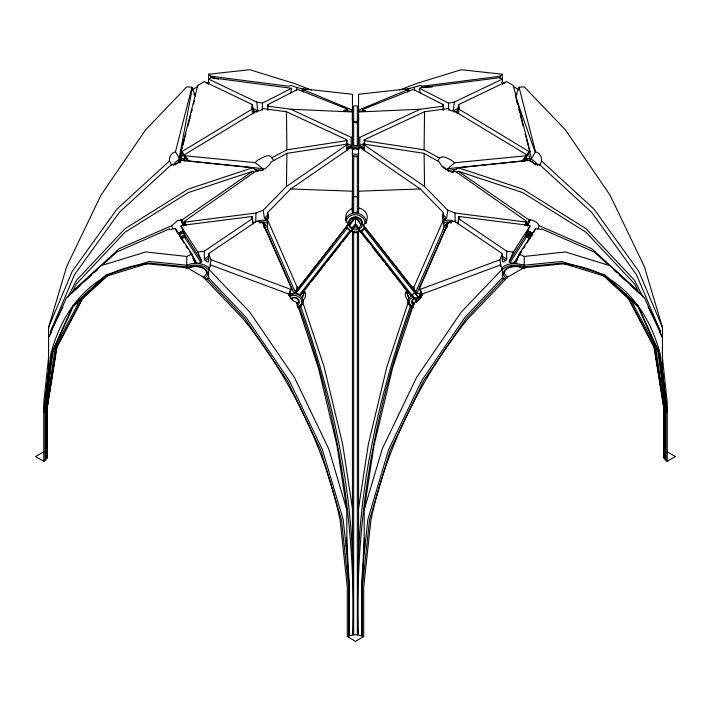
<?xml version="1.0" encoding="UTF-8"?>
<svg xmlns="http://www.w3.org/2000/svg" width="711" height="711" viewBox="0 0 711 711"><rect width="100%" height="100%" fill="white"/><g stroke="black" fill="none" stroke-linecap="round" stroke-linejoin="round"><path stroke-width="1.07" d="M442.571 218.739L443.468 212.696L420.237 188.966L358.548 191.197L358.548 212.154L353.669 212.491L352.452 212.367L352.212 210.101L352.452 191.197L290.763 188.966L267.532 212.696L268.429 218.739M296.487 303.73A3.617 2.986 20.3 0 0 297.856 302.833L297.891 302.788M443.442 109.823L443.495 104.775L413.882 89.666L412.318 89.746L362.539 109.521L362.903 111.547M443.406 229.075L444.757 229.929L416.148 295.074L415.571 292.479L443.406 229.075C445.157 223.432 441.113 218.01 443.468 212.696M526.584 155.718L454.72 162.748L450.561 159.708L445.717 157.433A10.869 5.635 40 0 0 440.145 157.638L439.762 158.1L424.103 149.825L424.547 111.725L447.788 108.632L450.952 110.658L455.022 111.431L526.522 154.696L526.584 155.718L522.318 160.962L447.734 168.685L448.481 171.529M286.453 186.469L286.897 153.354L346.337 144.226L346.861 144.822L286.453 186.469L263.212 210.207L255.978 213.033L184.478 222.116L184.416 221.325L256.28 170.88L261.444 170.498L265.283 168.418A10.869 4.835 -37.8 0 0 270.855 162.677L271.238 161.904L286.897 153.354M526.549 236.959L525.971 235.297L530.015 226.018L528.975 225.387L458.897 216.491L459.288 217.513L458.648 218.677L506.694 251.187L506.694 259.115L505.717 260.537L503.13 262.03L502.375 261.612L502.375 253.676L454.329 221.174L448.508 222.49L419.472 288.604L421.179 293.892L415.642 292.745L410.398 295.216L358.548 228.889L358.548 552.331L357.731 585.571L357.731 634.825L363.703 636.549L363.703 587.33L370.849 520.55A293.545 169.476 -60 0 1 467.554 319.177L507.734 277.05L523.216 268.109L524.087 268.607L525.847 267.567L563.396 263.843A293.545 169.476 -60 0 1 660.101 353.545L667.247 412.078M499.904 259.817L502.375 253.676M255.969 213.042L255.72 222.214L252.449 222.659M262.492 103.104L256.671 102.073L208.625 79.099L211.096 77.686L291.528 88.297L262.492 103.104L262.19 110.276M262.483 223.041L262.492 222.49L256.671 221.174L208.625 253.676L208.625 261.612L207.87 262.03L205.283 260.537L204.306 259.115L204.306 251.187L252.352 218.677L251.712 217.513L252.103 216.491L252.832 223.423M419.472 88.297L448.508 103.104L454.329 102.073L502.375 79.099L499.904 77.677L420.325 87.835L419.472 88.297L420.29 93.061M358.708 117.093L358.548 121.11L357.331 122.194L353.669 122.256L352.452 121.11L352.3 117.208M499.984 78.29L500.144 76.068L502.375 74.228L502.375 84.058M264.732 225.031L263.879 226.862M358.548 552.331C362.468 468.345 382.358 385.646 410.309 306.565C409.98 300.869 401.724 296.007 407.065 290.444M364.379 537.996L361.632 586.282L361.632 635.51M364.69 544.982L361.846 586.557L361.846 635.803M458.897 216.491L458.168 223.423M537.587 165.725A8.55 5.857 30.2 0 0 530.024 158.917L526.549 158.606L525.971 158.02L530.015 151.159L513.209 85.364L506.694 81.587L458.648 104.561L459.288 107.423L458.399 113.68M500.029 265.798L500.073 265.114L422.023 294.141C421.303 297.998 418.104 301.482 414.237 302.397L392.534 368.191L373.968 445.69L364.192 509.68L364.192 553.682L367.845 519.528L388.668 449.459L421.792 380.483L464.967 317.31L502.481 277.708L505.121 279.556A14.638 8.452 0 0 1 502.793 277.805M211.087 259.879L208.625 253.676M407.741 302.166L408.612 298.433L412.798 294.647M48.668 356.629L43.753 402.604L43.753 461.306L45.051 460.559L45.051 410.985L52.214 351.554L73.037 305.526L106.161 274.801L149.328 261.479L186.842 265.194L186.566 266.829L185.153 267.567L147.604 263.843A293.545 169.476 60 0 0 50.899 353.545L43.753 412.078M48.677 369.418L45.051 406.941M45.397 400.435L48.561 371.453M415.571 292.479L412.318 287.297L363.277 225.031C366.494 222.996 367.942 218.855 366.983 215.211A10.798 10.043 -7.1 0 0 359.393 208.127L358.788 208.047M45.051 411.331L52.187 352.798L72.931 306.965L105.912 276.366L148.901 263.097L186.566 266.829M442.935 110.329L443.468 106.135L442.509 105.788L443.495 104.775M458.231 110.223L454.24 112.151L453.227 110.729L454.329 102.073M458.648 104.561L457.084 113.493M46.748 408.603L47.05 406.434M47.344 404.266L47.637 402.097M47.939 399.929L48.384 396.676M48.677 394.507L48.97 392.339M443.86 219.921L446.588 218.259L447.788 210.207L424.547 186.469L364.139 144.822L364.663 144.226L424.103 153.354L439.318 161.984A10.798 4.799 37.8 0 0 445.975 169.609L450.863 171.831L455.787 171.627L526.584 221.325L525.34 224.783M457.857 223.956L458.648 218.677M358.548 508.329L368.334 444.339L386.891 366.849L408.576 301.233M48.561 381.487L53.334 350.585L80.023 300.015M46.97 408.932L56.302 348.506L83.391 297.18M296.274 90.528L296.763 87.497L290.541 85.391L288.977 86.262L210.927 76.237L208.625 74.228L208.625 84.058M352.452 231.51L355.536 232.497L358.415 231.759L358.548 230.906M47.326 405.208L47.673 403.039M48.019 400.88L48.366 398.72M48.721 396.56L49.068 394.401M49.415 392.241L54.116 363.072M54.463 360.912L54.809 358.753M55.165 356.593L55.511 354.434M55.858 352.274L56.205 350.114M47.148 408.398L57.076 346.826M347.439 110.996L347.723 109.236L298.682 89.746L297.118 89.666L267.505 104.775L267.558 109.823M357.109 227.6L355.5 225.529L353.554 228.027L351.741 228.418L349.652 225.147L352.932 218.961L355.58 216.891A7.146 6.497 9.1 0 1 361.961 226.391A7.146 6.497 9.1 0 1 350.025 227.369A7.146 6.497 9.1 0 1 353.776 217.042L355.624 216.891L357.215 217.753A5.91 5.377 9.1 0 1 361.304 224.498L359.064 228.169L357.606 227.964L355.5 225.556L355.5 216.748M302.068 91.115L302.424 88.955L305.712 89.106L352.452 94.27L352.452 144.813L353.669 145.577L357.331 145.577L358.548 144.813L358.548 94.27L405.306 89.053L408.576 88.955L408.932 91.115M290.71 93.061L291.528 88.297M178.31 162.757L192.29 88.128M197.827 85.347L204.306 81.587L252.352 104.561L253.916 113.493M195.641 262.866L195.525 263.417L191.419 263.728L186.842 265.194M501.726 268.003A15.873 9.163 0 0 1 511.369 263.728L515.475 263.417L515.724 262.208M517.253 260.039L515.475 262.812L513.84 263.452L510.125 262.546L509.272 261.31L526.549 234.248M254.298 169.414L263.043 170.32L262.901 168.649L188.682 160.962L184.416 155.718L184.478 154.696L255.969 111.431L260.048 110.658L263.212 108.632L286.453 111.725L346.861 139.836L346.861 150.901M291.51 299.58L291.528 299.509A3.617 2.986 20.3 0 1 296.016 298.069A3.617 2.986 20.3 0 1 298.265 302.157L297.856 302.833M539.169 165.352C543.888 161.237 541.284 153.141 535.534 151.799L519.066 87.204L524.256 86.866L565.369 129.82L610.074 195.232L644.37 266.652L662.439 327.451L662.439 378.19M182.834 158.589L179.492 158.571L175.466 151.799L191.934 87.204L186.744 86.866L145.631 129.82L100.926 195.232L66.63 266.652L48.561 327.451L48.561 378.19M188.682 160.962C188.619 162.686 187.482 158.286 186.14 158.189L184.451 159.22L184.496 160.091L185.029 158.02L180.985 151.159L197.791 85.364M182.238 147.826L178.408 162.757L181.696 151.132M182.807 145.711L184.451 139.258M185.02 137.143L185.838 133.899M187.784 126.425L190.815 114.631M191.375 112.498L192.201 109.272M193.588 103.922L194.414 100.704M180.096 162.926L182.514 153.558M183.9 160.748L184.993 156.491M352.212 114.889L352.452 113.964M179.874 162.89L182.336 153.487L180.141 161.984M209.985 266.074L211.096 259.746L290.675 289.341L291.528 288.604L262.492 222.49M291.528 288.604L289.821 293.892L290.648 294.016C291.794 292.843 295.412 294.114 295.376 291.99L348.461 224.098L345.919 220.126L345.99 215.015A10.869 10.114 7.1 0 1 351.136 209.034L352.212 208.652M295.972 291.11L297.118 287.146L267.505 219.699L268.491 216.011L267.532 212.696M303.313 92.066L303.935 89.95L305.712 89.106M364.192 509.68L382.26 448.881L416.557 377.461L461.261 312.049L502.375 269.096L500.073 265.114M298.647 307.667L300.691 306.565L302.424 301.233L305.17 297.678L305.623 293.465L303.935 290.444L352.452 228.889L352.452 552.331L353.269 585.571L353.269 634.825L347.297 636.549L347.297 587.33L340.151 520.55A293.545 169.476 60 0 0 243.446 319.177L203.266 277.05L187.784 268.109L186.913 268.607L185.153 267.567M252.103 216.491L182.025 225.387L180.985 226.018L185.029 235.297L184.451 236.959L180.976 238.558M415.046 302.69L413.251 302.593C374.253 408.629 354.762 521.678 358.246 634.701M288.577 295.074L290.675 289.341M302.104 298.033L304.592 291.288M302.184 298.149L304.681 291.394M300.46 306.814L301.882 302.966M288.817 294.558L288.977 294.141L210.927 265.114L208.625 269.096L208.625 277.654L205.897 279.547A14.638 8.452 0 0 0 208.207 277.805M515.475 96.42L519.066 87.204M405.288 89.106L407.065 89.95L407.687 92.066M252.352 104.561L251.712 107.423L252.601 113.68M178.603 234.115L179.225 232.595L183.34 231.137M607.061 263.763L594.023 251.872L541.613 228.862L541.027 229.493L535.534 228.613L519.066 254.147L515.475 262.812L511.369 263.728M524.914 225.316L526.584 221.325M48.561 327.451L72.166 271.442L116.977 209.105L169.387 161.033C168.934 157.033 171.413 152.767 175.466 151.799M50.899 332.908L50.899 330.704L74.504 274.695L119.315 212.358L171.653 164.454L174.888 164.348L181.865 160.419L252.663 167.752L257.897 171.671M530.015 226.018L513.209 252.103L509.272 261.31M527.482 225.849L530.024 219.912M527.598 225.84L530.139 219.912M526.247 236.168L526.024 236.692L530.024 238.558M533.881 232.408L535.534 228.613M415.028 291.11L413.882 287.146L443.495 219.699M358.548 229.058L360.166 231.475L361.455 231.199L415.304 299.527L418.495 297.66L416.753 295.456L418.93 297.251L421.241 291.99M421.179 293.892L418.93 297.251M525.385 234.586C527.58 235.137 529.34 233.341 531.508 235.768M538.031 228.533C541.658 224.018 533.25 219.379 529.135 219.966L458.337 171.28L456.755 172.275M50.899 330.704L62.915 307.001M67.927 297.127L76.441 280.338L124.958 228.72L188.175 189.117L252.663 167.752M71.438 293.741L76.441 283.867L124.958 232.248L188.175 192.645L252.663 171.28L254.271 172.293M57.253 345.742L58.249 343.786M526.042 225.698L529.135 219.966M361.455 231.199L364.761 227.449L363.277 225.031M51.636 331.655L48.561 337.485L66.63 297.554L100.926 265.736L145.631 251.943L186.744 256.458L191.934 254.147L195.525 262.812L197.16 263.452L200.875 262.546L201.728 261.31L197.791 252.103L180.985 226.018M73.473 291.457L74.504 289.51L119.315 248.61L171.653 225.734L177.83 220.392L181.865 219.966L252.663 171.28M297.385 307.641L299.42 306.601L301.464 304.166A7.314 6.026 20.3 0 0 301.073 299.429C298.922 295.687 293.634 294.087 289.892 296.363L291.146 293.999C296.487 292.301 303.401 296.229 303.259 302.166M523.758 159.593L526.522 154.696M208.625 82.787L207.07 83.605M525.847 267.567L524.434 266.829L524.158 265.194L524.256 256.458L519.066 254.147M535.534 151.799L531.508 158.571L529.882 158.9L528.495 153.54M346.337 145.071L346.861 139.836M530.015 151.159L528.975 151.514L522.629 161.53L522.318 160.962M510.125 262.546L528.273 234.283L531.472 236.016L529.864 235.154L529.144 236.274L530.797 236.87L529.055 236.239A3.617 1.324 23.2 0 1 526.984 234.843M513.84 263.452L521.563 251.445M523.34 248.672L525.118 245.899M526.895 243.126L529.277 239.429M522.221 161.397L523.056 160.108A8.55 5.857 30.2 0 1 527.953 158.553L526.131 160.348L522.221 161.397L523.589 161.61M513.866 263.443L519.27 255.107M295.376 291.99L348.461 224.098M458.897 109.103L528.975 151.514M452.729 172.657L454.311 170.293L458.337 167.752L529.135 160.419L536.112 164.348L539.347 164.454L591.685 212.358L636.496 274.695L660.101 330.704L660.101 332.908M342.755 241.731L352.452 229.111M514.044 263.381L517.768 257.915M303.935 290.444L300.602 295.216L295.358 292.745M412.353 307.667L410.389 306.672L410.985 305.819L413.615 307.641M413.251 302.593L414.424 304.237M346.861 147.941L347.501 148.27L351.181 145.444L351.181 137.347L290.763 109.236L267.532 106.135L268.065 110.329M46.97 454.978L47.148 455.511M45.051 460.23L46.97 458.151L46.97 406.852M665.949 460.23L664.03 458.151L664.252 407.127M178.043 234.221L179.225 232.595M518.71 255.009L521.332 251.436M353.554 228.027L355.5 225.529M437.798 160.695L439.762 158.1M184.416 155.718L255.213 162.641L257.755 160.153L265.025 156.349A10.798 5.599 -40 0 1 271.682 157.487L273.708 160.579M256.671 102.073L257.773 110.729L256.76 112.151L252.769 110.223M301.953 303.846L300.646 305.517L302.113 304.486M352.932 218.961L354.069 217.513M295.927 293.314L347.021 228.489L346.488 227.138M349.652 225.147L355.5 217.735L357.109 217.735L360.717 224.347L355.5 217.735L359.171 221.512M299.313 294.932L349.945 230.693L346.186 227.467M351.741 228.418L355.5 223.645L359.064 228.169M300.602 295.216L309.436 284M310.796 282.276L322.359 267.612M323.718 265.887L325.078 264.154M326.438 262.43L340.72 244.317M184.451 158.606L185.029 158.02M291.448 295.634L293.216 293.616L289.892 296.363M301.464 304.166L302.664 302.833M503.93 278.668L466.265 318.43L423.276 381.336L390.286 450.019L369.551 519.803L362.406 586.584L362.406 635.803M179.048 234.097L181.287 231.75L179.954 234.008A7.314 2.666 -23.2 0 1 183.474 232.764M358.548 155.389L357.331 156.518L355.5 156.696L353.669 156.518L352.452 155.389M267.14 219.921L264.412 218.259L268.251 214.322M265.683 219.335L268.722 216.215M301.988 304.619L297.66 307.365L302.139 304.424M352.452 120.426L353.669 121.617L357.331 121.625L358.548 120.461M452.089 172.409L454.311 170.293M72.166 292.772L80.316 285.333M84.387 281.609L91.719 274.917M94.163 272.686L97.425 269.718M103.939 263.763L116.977 251.872L169.387 228.862L169.973 229.493L175.466 228.613L191.934 254.147M84.627 295.314L89.524 290.843M95.238 285.626L99.318 281.903M100.953 280.41L105.85 275.939M87.462 293.465L89.088 291.981M93.15 288.275L101.282 280.854M108.01 275.379L81.996 299.135L54.898 350.461L45.566 410.878L45.566 460.106M289.048 295.847L291.146 293.999A8.55 7.048 20.3 0 0 289.333 294.852M447.734 168.685L454.72 162.748M267.505 219.699L267.603 229.066L265.327 230.48M290.763 188.966L351.181 147.319L352.452 147.755L352.452 212.367M184.869 237.518L183.047 237.714L185.491 236.07M204.306 259.115L208.856 256.058M205.283 260.537L208.901 258.102M180.985 151.159L182.025 151.514L252.103 109.103M184.762 161.041L187.331 159.486M192.334 89.702L197.8 86.546M43.753 451.832L35.55 456.569L43.753 461.306M46.97 458.151L47.148 407.376M353.269 634.825L357.731 634.825M663.852 455.511L664.03 454.978M363.703 636.549L355.5 641.286L347.297 636.549M524.158 265.194L561.672 261.479L604.839 274.801L637.963 305.526L658.786 351.554L665.949 410.985L665.949 460.559L667.247 461.306L675.45 456.569L667.247 451.832M364.139 147.941L363.499 148.27L360.904 146.777L359.819 145.444L359.819 137.347L420.237 109.236L443.468 106.135M271.771 157.815L286.897 149.825L346.337 140.707M413.678 296.105L409.927 299.429A7.314 6.026 -20.3 0 0 409.536 304.166L410.354 305.517L408.887 304.486M453.227 110.729L459.128 107.885M364.139 150.901L364.139 139.836L424.547 111.725M359.819 145.444L364.787 143.178M360.904 146.777L363.916 145.399M181.856 236.274L180.203 236.87L181.945 236.239A3.617 1.324 -23.2 0 0 184.407 233.626A3.617 1.324 -23.2 0 0 180.327 234.07L179.51 234.506A3.617 1.324 -23.2 0 0 178.799 234.977M358.548 110.143L407.065 89.95M399.538 90.075L416.557 83.507L461.261 69.714L502.375 74.228M419.472 288.604L420.325 289.341L499.904 259.782L501.015 266.074M419.908 296.007L421.587 295.385M421.401 297.26L415.473 299.455M407.003 89.257L420.459 85.391L421.943 85.987L422.183 87.026L432.137 87.053M530.068 238.434L528.166 237.803M353.9 217.717L352.727 218.117A5.91 5.377 9.1 0 0 349.723 222.667L349.883 223.903M357.606 227.964L353.66 227.884M527.953 158.553L523.056 160.108L524.7 160.802M197.791 252.103L204.306 251.187M412.318 287.297L413.882 287.146M180.976 158.917L184.976 158.642L184.753 158.251M267.532 106.135L268.491 105.788L267.505 104.775M351.181 137.347L352.452 137.179M422.023 86.262L500.073 76.237M208.625 74.228L249.739 69.714L294.443 83.507L311.462 90.075M524.256 256.458L565.369 251.943L610.074 265.736L644.37 297.554L662.439 337.485L659.364 331.655M447.734 170.338L456.506 169.431M205.897 82.84L209.212 82.52M347.723 109.236L343.689 110.552L352.212 111.369L352.452 111.983L290.763 109.236M524.434 266.829L562.099 263.097L605.088 276.366L638.069 306.965L658.813 352.798L665.949 411.331M355.447 122.621L357.446 122.648M420.237 109.236L358.548 111.983L358.788 111.351L365.418 110.685L362.539 109.521M297.118 287.146L298.682 287.297M506.694 251.187L513.209 252.103M353.669 196.751L357.331 196.751M515.475 263.417L524.256 265.016M501.788 82.52L505.103 82.84M350.914 231.377L349.945 230.693M447.788 210.207L455.022 213.033L526.522 222.116M458.551 222.659L455.244 222.241L455.031 213.042M358.548 137.179L359.819 137.347M364.139 139.836L364.663 140.707L424.103 149.825M296.763 87.497L303.997 89.257M218.473 79.161L210.971 77.339L210.927 76.237M527.66 231.137L531.775 232.595L532.957 234.221M458.337 167.752L522.825 189.117L586.042 228.72L634.559 280.338L643.073 297.127M458.337 171.28L522.825 192.645L586.042 232.248L634.559 283.867L639.562 293.741M303.935 89.95L352.452 110.143M539.347 225.734L591.685 248.61L636.496 289.51L637.527 291.457M532.272 235.19L531.437 234.47A3.617 1.324 23.2 0 1 532.201 234.977M503.93 83.605L502.375 82.787M346.213 143.178L351.181 145.444M347.084 145.399L350.096 146.777M251.872 107.885L257.773 110.729M502.481 277.708L502.375 269.096M513.2 86.546L518.666 89.702M664.252 457.857L663.852 407.376M526.504 234.461L527.091 234.808M444.757 229.929L445.673 230.48M408.861 304.424L413.562 307.499M526.327 236.612L527.953 237.714M502.144 256.058L506.694 259.115M502.099 258.102L505.717 260.537M526.336 233.004L528.22 234.363M420.237 188.966L359.819 147.319L358.548 147.755L358.548 212.154M262.901 168.649L255.213 162.641M409.012 304.619L410.727 305.943M419.446 294.985L421.108 296.363L420.272 294.789M420.557 294.621L421.952 295.847M613.575 269.718L616.837 272.686M619.281 274.917L626.613 281.609M630.684 285.333L638.833 292.772M605.15 275.939L610.047 280.41M611.682 281.903L615.762 285.626M621.476 290.843L626.373 295.314M609.718 280.854L617.85 288.275M621.912 291.981L623.538 293.465M602.99 275.379L629.004 299.135L656.102 350.461L665.434 410.878L665.434 460.106M541.613 161.033L594.023 209.105L638.833 271.442L662.439 327.451M183.047 158.553L184.265 159.753M442.749 214.322L446.588 218.259M442.278 216.215L445.317 219.335M447.121 226.862L446.268 225.031M416.655 302.077L415.26 299.527L416.948 302.139L416.104 300.833L419.472 299.509A3.617 2.986 -20.3 0 0 414.984 298.069A3.617 2.986 -20.3 0 0 412.736 302.157L413.144 302.833A3.617 2.986 -20.3 0 0 414.513 303.73M531.952 234.097L529.713 231.75L531.046 234.008A7.314 2.666 23.2 0 0 527.526 232.764M447.886 170.533L446.792 169.387A10.843 5.972 37.1 0 0 442.144 166.276M208.625 269.096L249.739 312.049L294.443 377.461L328.74 448.881L346.808 509.68L346.808 553.682L349.154 586.557L349.154 635.803M208.519 277.708L246.033 317.31L289.208 380.483L322.332 449.459L343.155 519.528L346.808 553.682L346.31 544.982M207.07 278.668L244.735 318.43L287.724 381.336L320.714 450.019L341.449 519.803L348.594 586.584L348.594 635.803M408.336 302.833L409.536 304.166M531.552 234.594L530.673 234.07A3.617 1.324 23.2 0 0 526.629 234.372M364.761 227.449L415.624 291.99M364.13 228.675L416.202 294.754M360.166 231.475L368.307 241.811M372.386 246.984L383.922 261.621M385.957 264.208L387.317 265.932M388.677 267.656L400.222 282.294M401.573 284.018L410.398 295.216M409.047 303.846L410.354 305.517M255.818 169.751L256.982 171.342M300.015 305.819L300.611 306.672M185.029 235.297L201.728 261.31M184.451 236.959L200.875 262.546M181.714 239.429L184.087 243.126M185.873 245.899L187.651 248.672M189.437 251.436L197.16 263.452M193.739 260.039L195.525 262.812L192.779 258.164M182.025 151.514L186.14 158.189M175.768 229.289L178.505 233.946M179.607 235.812L181.252 238.603M184.478 154.696L187.242 159.593M169.387 161.033L171.831 165.352M181.865 219.966L184.958 225.698M630.977 300.015L657.666 350.585L662.439 381.487M627.609 297.18L654.698 348.506L664.03 408.932M648.085 307.001L660.101 330.704M652.751 343.786L653.747 345.742M171.653 225.734L172.969 228.533M184.478 222.116L185.66 224.783M267.594 229.075L295.429 292.479M266.243 229.929L294.07 293.296M289.759 291.99L290.648 294.016M175.466 228.613L176.995 232.124M180.976 219.912L183.518 225.849M180.861 219.912L183.402 225.84M184.416 221.325L186.086 225.316M531.775 232.595L532.397 234.115M191.934 87.204L195.525 96.42M406.408 291.288L408.896 298.033M406.319 291.394L408.816 298.149M409.118 302.966L410.54 306.814M420.325 289.341L422.423 295.074M515.839 97.46L535.232 152.296M302.424 301.233L324.109 366.849L342.666 444.339L352.452 508.329M300.691 306.565C328.642 385.646 348.532 468.345 352.452 552.331M299.118 306.725C337.441 411.473 356.095 523.163 352.754 634.701M516.577 100.713L517.412 103.922M518.79 109.281L519.625 112.489M520.176 114.64L523.225 126.407M525.153 133.926L525.998 137.116M526.531 139.285L528.211 145.684M528.744 147.852L531.535 158.526M526.007 156.491L526.549 158.606M195.276 262.208L195.525 263.417A15.873 9.163 0 0 1 209.274 268.003M654.795 350.114L655.142 352.274M655.489 354.434L655.835 356.593M656.191 358.753L656.537 360.912M656.884 363.072L661.586 392.241M661.932 394.401L662.279 396.56M662.634 398.72L662.981 400.88M663.327 403.039L663.674 405.208M653.924 346.826L663.852 408.398M414.237 87.497L414.726 90.528M346.808 509.68L337.032 445.69L318.466 368.191L296.763 302.397C292.896 301.482 289.697 297.998 288.977 294.141M263.212 210.207L264.412 218.259M252.352 218.677L253.143 223.956M662.03 392.339L662.323 394.507M662.616 396.676L663.061 399.929M663.363 402.097L663.656 404.266M663.95 406.434L664.252 408.603M662.439 371.453L665.603 400.435M662.332 356.629L667.247 402.604L667.247 461.306M662.323 369.418L665.949 406.941M352.452 118.497L352.585 120.55M346.621 537.996L349.368 586.282L349.368 635.51M448.81 110.276L448.508 103.104M448.508 222.49L448.517 223.041M424.103 153.354L424.547 186.469M286.453 111.725L286.897 149.825M664.03 406.852L664.03 458.151M364.663 140.707L364.663 145.071M357.331 121.625L357.331 105.921L353.669 105.921L353.669 121.617M357.331 122.194L357.331 145.577M357.331 156.518L357.331 212.438M357.331 232.31L357.331 634.594M353.669 122.194L353.669 145.577M353.669 156.518L353.669 212.491M353.669 232.266L353.669 634.594M186.744 256.458L186.744 265.016M46.748 407.127L46.748 457.857M358.513 155.593A6.017 3.475 0 0 1 352.487 155.593M352.487 149.568A6.017 3.475 0 0 1 353.945 149.221M357.055 149.221A6.017 3.475 0 0 1 358.513 149.568M358.886 153.54A4.79 2.764 0 0 1 352.114 153.54M352.114 149.63A4.79 2.764 0 0 1 358.886 149.63M502.793 269.353A14.638 8.452 0 0 1 525.829 267.603M507.734 277.05A10.949 6.319 0 0 1 507.734 268.109A10.949 6.319 0 0 1 523.216 268.109M506.863 278.552A12.176 7.03 0 0 1 506.863 268.607A12.176 7.03 0 0 1 524.087 268.607M347.084 148.777A9.714 5.608 0 0 1 363.916 148.777M263.799 226.329A3.519 2.32 -8.5 0 0 264.696 225.209L264.812 224.596A3.519 2.32 -8.5 0 0 261.293 222.561L260.386 222.721A3.519 2.32 -8.5 0 0 259.551 223.032M263.905 223.938A3.519 2.32 -8.5 0 1 263.932 227.236M267.816 228.56A7.208 4.764 -8.5 0 1 266.687 229.653M259.684 222.25A7.208 4.764 -8.5 0 1 267.771 223.778M364.512 226.729A9.607 8.728 9.1 0 1 355.429 232.142A9.607 8.728 9.1 0 1 346.488 226.036M345.999 222.267A9.607 8.728 9.1 0 1 356.069 214.669A9.607 8.728 9.1 0 1 365.125 223.761M263.923 223.778A4.746 3.137 -8.5 0 1 264.945 228.649M257.213 221.317A8.443 5.572 -8.5 0 1 267.345 221.325M364.921 228.178A10.843 9.847 9.1 0 1 360.912 231.644M358.291 232.524A10.843 9.847 9.1 0 1 352.692 232.31M345.208 219.939A10.843 9.847 9.1 0 1 357.162 213.158A10.843 9.847 9.1 0 1 366.441 223.307M447.201 226.329A3.519 2.32 8.5 0 1 446.304 225.209L446.188 224.596A3.519 2.32 8.5 0 1 449.708 222.561L450.614 222.721A3.519 2.32 8.5 0 1 451.449 223.032M443.655 221.325A8.443 5.572 8.5 0 1 453.787 221.317M447.068 227.236A3.519 2.32 8.5 0 1 447.095 223.938M444.313 229.653A7.208 4.764 8.5 0 1 443.184 228.56M443.229 223.778A7.208 4.764 8.5 0 1 451.316 222.25M446.055 228.649A4.746 3.137 8.5 0 1 447.077 223.778M290.683 298.807A4.853 3.999 20.3 0 1 298.211 299.162A4.853 3.999 20.3 0 1 296.789 305.357M413.189 304.877A4.853 3.999 -20.3 0 1 414.842 297.776M185.447 235.785A4.853 1.769 -23.2 0 1 181.492 238.132M173.413 165.725A8.55 5.857 -30.2 0 1 178.932 159.717M184.976 236.692A8.55 3.12 -23.2 0 1 183.047 237.714M175.626 164.925A7.314 5.013 -30.2 0 1 178.07 162.268M195.525 94.181A10.949 6.319 0 0 1 193.623 94.083M186.913 268.607A12.176 7.03 0 0 1 204.137 268.607A12.176 7.03 0 0 1 204.137 278.552M187.784 268.109A10.949 6.319 0 0 1 203.266 268.109A10.949 6.319 0 0 1 203.266 277.05M185.171 267.603A14.638 8.452 0 0 1 208.207 269.353M526.131 160.348A7.314 5.013 30.2 0 1 535.374 164.925M351.261 148.341A8.488 4.897 0 0 1 359.739 148.341M352.709 122.399A10.843 0.933 -3.8 0 1 358.308 122.043M517.377 94.083A10.949 6.319 0 0 1 515.475 94.181"/></g></svg>
